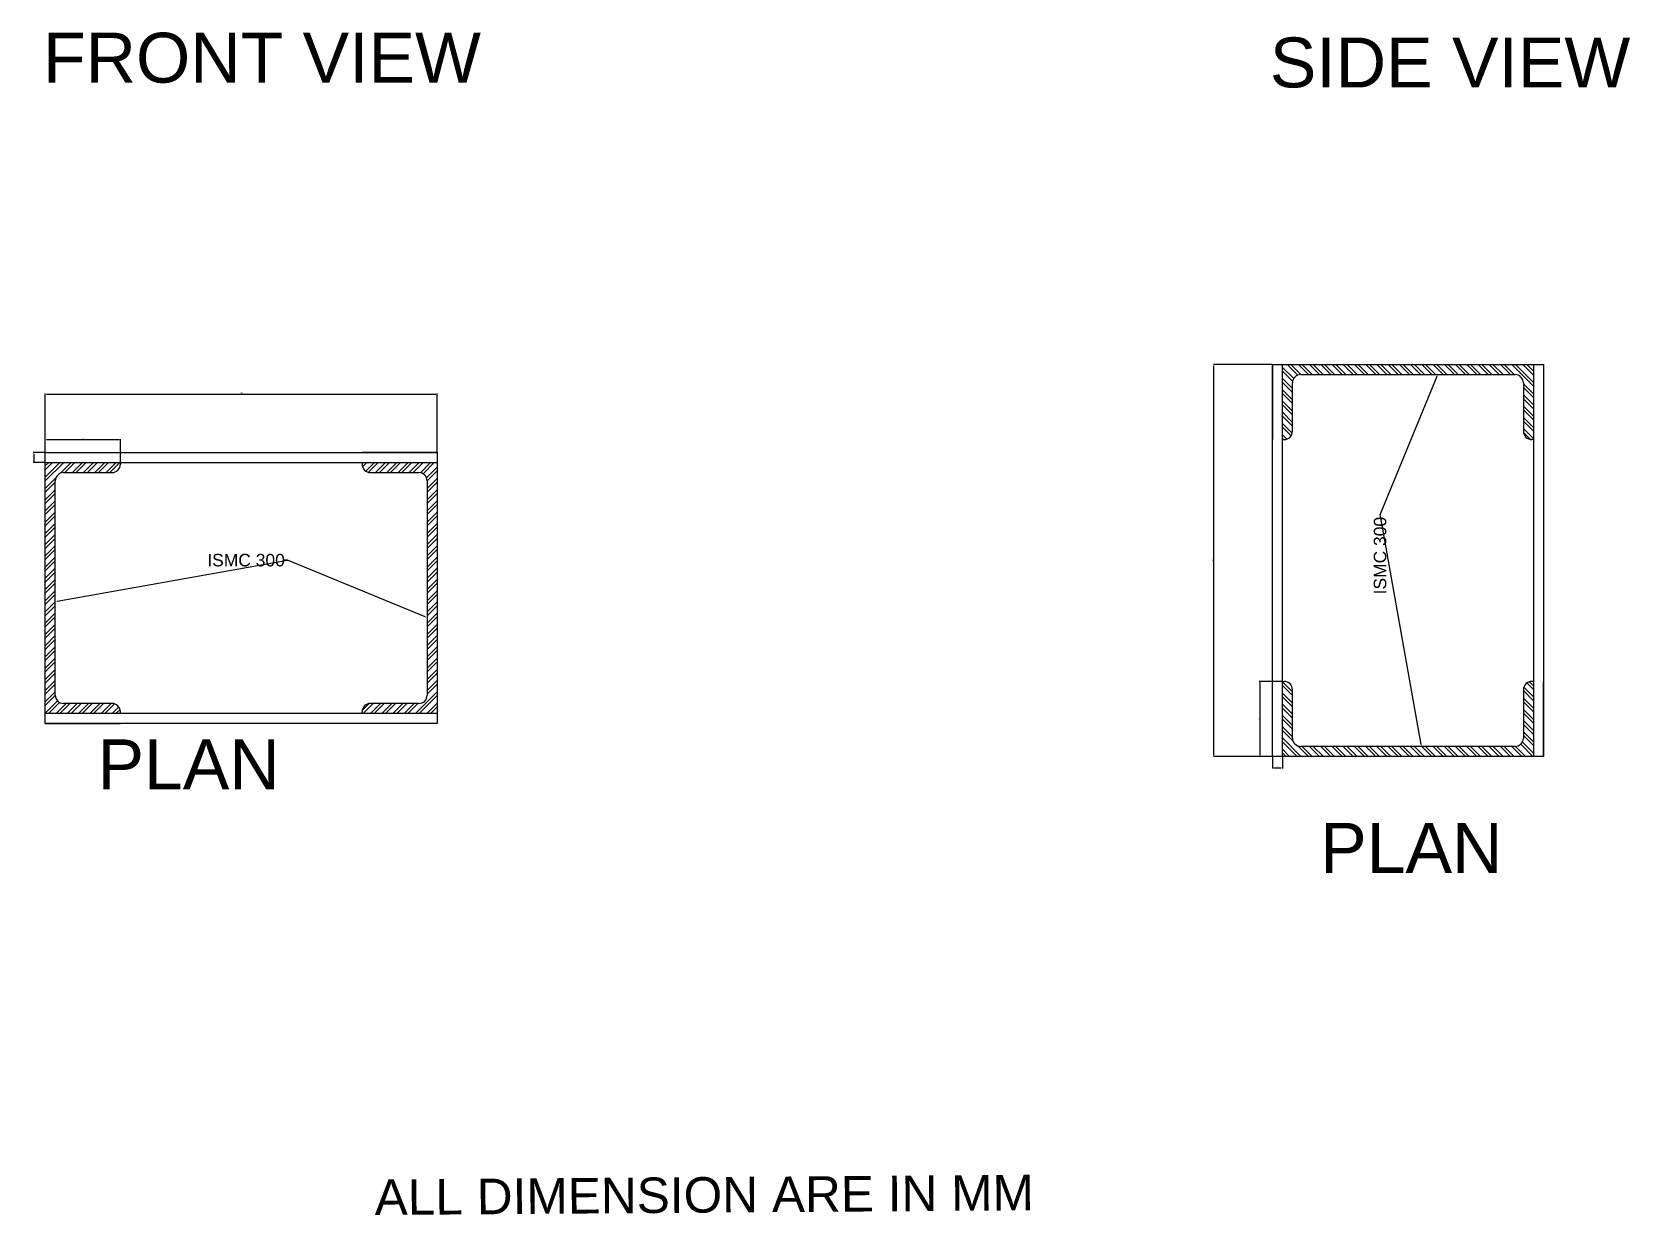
# Model space of a CAD drawing. Header units: millimetres. Extents: x 2999 to 7754, y 1967 to 8077.
# Drawn here: x 3077 to 6277, y 1967 to 4336 of the extents above; entities that cross this region are included whole.
import ezdxf
from ezdxf import colors
from ezdxf.entities.mleader import LeaderData, LeaderLine
from ezdxf.math import Vec2, Vec3

# ---------------------------------------------------------------- set-up
doc = ezdxf.new("R2010")
doc.units = ezdxf.units.MM
doc.styles.get("Standard").update_dxf_attribs({"font": 'arial.ttf'})
doc.dimstyles.new('ISO-25', dxfattribs={"dimtxt": 2.5, "dimasz": 2.5, "dimexe": 1.25, "dimexo": 0.625, "dimtad": 1, "dimtxsty": 'Standard', "dimcen": 2.5, "dimadec": 0, "dimazin": 0, "dimtfac": 1, "dimtmove": 0, "dimatfit": 3, "dimfxl": 1, "dimarcsym": 0})

# ---------------------------------------------------------------- blocks, each defined once
blk = doc.blocks.new('*D23')
at = {"color": 0, "lineweight": -2, "transparency": 16777216}
for p, q in [((3104.2, 3474.1), (3104.2, 3520.1)), ((3254.4, 3474.1), (3254.4, 3520.1)), ((3251.9, 3518.9), (3106.7, 3518.9))]:
    blk.add_line(p, q, dxfattribs=at)
at = {"color": 0, "transparency": 16777216}
for points in [[(3106.7, 3519.3), (3106.7, 3518.4), (3104.2, 3518.9)], [(3251.9, 3519.3), (3251.9, 3518.4), (3254.4, 3518.9)]]:
    blk.add_solid(points, dxfattribs=at)
at = {"layer": 'DEFPOINTS', "color": 0, "transparency": 16777216}
for p in [(3104.2, 3518.9), (3104.2, 3473.5), (3254.4, 3473.5)]:
    blk.add_point(p, dxfattribs=at)
at = {"color": 0, "transparency": 16777216, "insert": (3179.3, 3520.8), "char_height": 2.5, "attachment_point": 5}
blk.add_mtext('90', dxfattribs=at)
blk = doc.blocks.new('*D24')
at = {"color": 0, "lineweight": -2, "transparency": 16777216}
for p, q in [((3103.5, 3493.5), (3079.7, 3493.5)), ((3080.9, 3491), (3080.9, 3476)), ((3103.5, 3473.5), (3079.7, 3473.5))]:
    blk.add_line(p, q, dxfattribs=at)
at = {"color": 0, "transparency": 16777216}
for points in [[(3080.5, 3491), (3081.4, 3491), (3080.9, 3493.5)], [(3080.5, 3476), (3081.4, 3476), (3080.9, 3473.5)]]:
    blk.add_solid(points, dxfattribs=at)
at = {"layer": 'DEFPOINTS', "color": 0, "transparency": 16777216}
for p in [(3104.2, 3493.5), (3080.9, 3473.5), (3104.2, 3473.5)]:
    blk.add_point(p, dxfattribs=at)
at = {"color": 0, "transparency": 16777216, "insert": (3079.1, 3483.5), "char_height": 2.5, "attachment_point": 5, "rotation": 90}
blk.add_mtext('12', dxfattribs=at)
blk = doc.blocks.new('*D25')
at = {"color": 0, "lineweight": -2, "transparency": 16777216}
for p, q in [((3104.2, 3494.2), (3104.2, 3612)), ((3106.7, 3610.7), (3886.2, 3610.7)), ((3888.7, 3494.2), (3888.7, 3612))]:
    blk.add_line(p, q, dxfattribs=at)
at = {"color": 0, "transparency": 16777216}
for points in [[(3106.7, 3611.1), (3106.7, 3610.3), (3104.2, 3610.7)], [(3886.2, 3611.1), (3886.2, 3610.3), (3888.7, 3610.7)]]:
    blk.add_solid(points, dxfattribs=at)
at = {"layer": 'DEFPOINTS', "color": 0, "transparency": 16777216}
for p in [(3888.7, 3610.7), (3104.2, 3493.5), (3888.7, 3493.5)]:
    blk.add_point(p, dxfattribs=at)
at = {"color": 0, "transparency": 16777216, "insert": (3496.4, 3612.6), "char_height": 2.5, "attachment_point": 5}
blk.add_mtext('470', dxfattribs=at)
blk = doc.blocks.new('*D26')
at = {"color": 0, "lineweight": -2, "transparency": 16777216}
for p, q in [((5580.9, 3035.4), (5534.9, 3035.4)), ((5536.1, 3032.9), (5536.1, 2887.7)), ((5580.9, 2885.2), (5534.9, 2885.2))]:
    blk.add_line(p, q, dxfattribs=at)
at = {"color": 0, "transparency": 16777216}
for points in [[(5535.7, 3032.9), (5536.6, 3032.9), (5536.1, 3035.4)], [(5535.7, 2887.7), (5536.6, 2887.7), (5536.1, 2885.2)]]:
    blk.add_solid(points, dxfattribs=at)
at = {"layer": 'DEFPOINTS', "color": 0, "transparency": 16777216}
for p in [(5581.5, 3035.4), (5536.1, 2885.2), (5581.5, 2885.2)]:
    blk.add_point(p, dxfattribs=at)
at = {"color": 0, "transparency": 16777216, "insert": (5534.2, 2960.3), "char_height": 2.5, "attachment_point": 5, "rotation": 90}
blk.add_mtext('90', dxfattribs=at)
blk = doc.blocks.new('*D27')
at = {"color": 0, "lineweight": -2, "transparency": 16777216}
for p, q in [((5561.5, 2884.6), (5561.5, 2860.7)), ((5581.5, 2884.6), (5581.5, 2860.7)), ((5564, 2862), (5579, 2862))]:
    blk.add_line(p, q, dxfattribs=at)
at = {"color": 0, "transparency": 16777216}
for points in [[(5564, 2862.4), (5564, 2861.6), (5561.5, 2862)], [(5579, 2862.4), (5579, 2861.6), (5581.5, 2862)]]:
    blk.add_solid(points, dxfattribs=at)
at = {"layer": 'DEFPOINTS', "color": 0, "transparency": 16777216}
for p in [(5561.5, 2885.2), (5581.5, 2885.2), (5581.5, 2862)]:
    blk.add_point(p, dxfattribs=at)
at = {"color": 0, "transparency": 16777216, "insert": (5571.5, 2863.9), "char_height": 2.5, "attachment_point": 5}
blk.add_mtext('12', dxfattribs=at)
blk = doc.blocks.new('*D28')
at = {"color": 0, "lineweight": -2, "transparency": 16777216}
for p, q in [((5560.9, 3669.8), (5443.1, 3669.8)), ((5444.3, 2887.7), (5444.3, 3667.3)), ((5560.9, 2885.2), (5443.1, 2885.2))]:
    blk.add_line(p, q, dxfattribs=at)
at = {"color": 0, "transparency": 16777216}
for points in [[(5443.9, 3667.3), (5444.7, 3667.3), (5444.3, 3669.8)], [(5443.9, 2887.7), (5444.7, 2887.7), (5444.3, 2885.2)]]:
    blk.add_solid(points, dxfattribs=at)
at = {"layer": 'DEFPOINTS', "color": 0, "transparency": 16777216}
for p in [(5444.3, 3669.8), (5561.5, 3669.8), (5561.5, 2885.2)]:
    blk.add_point(p, dxfattribs=at)
at = {"color": 0, "transparency": 16777216, "insert": (5442.4, 3277.5), "char_height": 2.5, "attachment_point": 5, "rotation": 90}
blk.add_mtext('470', dxfattribs=at)

msp = doc.modelspace()

# ---------------------------------------------------------------- hatches: boundary and pattern name
h = msp.add_hatch()
h.set_pattern_fill('ANSI32', color=256, scale=1.669337, angle=90)
h.set_pattern_definition([(135, (6685.425, 348.957), (-11.24331, -11.24331), []), (135, (6685.425, 356.452), (-11.24331, -11.24331), [])])
h.paths.add_polyline_path([(5584.847, 3035.423), (5581.509, 3035.423), (5581.509, 2885.182), (5651.866, 2885.182), (5651.866, 2905.214), (5618.234, 2905.214, -0.41421356), (5601.541, 2921.908), (5601.541, 3018.729, 0.41421356)])
h.paths.add_polyline_path([(5651.866, 2905.214), (5651.866, 2885.182), (6047.21, 2885.182), (6047.21, 2905.214)])
h.paths.add_polyline_path([(6063.904, 3018.729), (6063.904, 2921.908, -0.41421356), (6047.21, 2905.214), (6047.21, 2885.182), (6083.936, 2885.182), (6083.936, 3035.423), (6080.597, 3035.423, 0.41421356)])
h.paths.add_polyline_path([(6047.21, 3669.771), (6047.21, 3649.739, -0.41421356), (6063.904, 3633.045), (6063.904, 3536.224, 0.41421356), (6080.597, 3519.53), (6083.936, 3519.53), (6083.936, 3669.771)])
h.paths.add_polyline_path([(5638.675, 3669.771), (5638.675, 3649.739), (6047.21, 3649.739), (6047.21, 3669.771)])
h.paths.add_polyline_path([(5581.509, 3669.771), (5581.509, 3519.53), (5584.847, 3519.53, 0.41421356), (5601.541, 3536.224), (5601.541, 3633.045, -0.41421356), (5618.234, 3649.739), (5638.675, 3649.739), (5638.675, 3669.771)])
h = msp.add_hatch()
h.set_pattern_fill('ANSI32', color=256, scale=1.669337)
h.set_pattern_definition([(45, (567.927, 2369.588), (-11.24331, 11.24331), []), (45, (575.422, 2369.588), (-11.24331, 11.24331), [])])
h.paths.add_polyline_path([(3254.393, 3470.166), (3254.393, 3473.504), (3104.152, 3473.504), (3104.152, 3403.147), (3124.184, 3403.147), (3124.184, 3436.779, -0.41421356), (3140.878, 3453.472), (3237.699, 3453.472, 0.41421356)])
h.paths.add_polyline_path([(3124.184, 3403.147), (3104.152, 3403.147), (3104.152, 3007.803), (3124.184, 3007.803)])
h.paths.add_polyline_path([(3237.699, 2991.109), (3140.878, 2991.109, -0.41421356), (3124.184, 3007.803), (3104.152, 3007.803), (3104.152, 2971.077), (3254.393, 2971.077), (3254.393, 2974.416, 0.41421356)])
h.paths.add_polyline_path([(3888.741, 3007.803), (3868.709, 3007.803, -0.41421356), (3852.015, 2991.109), (3755.194, 2991.109, 0.41421356), (3738.5, 2974.416), (3738.5, 2971.077), (3888.741, 2971.077)])
h.paths.add_polyline_path([(3888.741, 3416.338), (3868.709, 3416.338), (3868.709, 3007.803), (3888.741, 3007.803)])
h.paths.add_polyline_path([(3888.741, 3473.504), (3738.5, 3473.504), (3738.5, 3470.166, 0.41421356), (3755.194, 3453.472), (3852.015, 3453.472, -0.41421356), (3868.709, 3436.779), (3868.709, 3416.338), (3888.741, 3416.338)])

# ---------------------------------------------------------------- linework, layer by layer
for p, q in [((5561.477, 2885.182), (5561.477, 3669.771)), ((5561.477, 3669.771), (6103.968, 3669.771)), ((5561.477, 3669.771), (5561.477, 3519.53)), ((5581.509, 2885.182), (5581.509, 3669.771)), ((5618.234, 3649.739), (6047.21, 3649.739)), ((6083.936, 3669.771), (6083.936, 2885.182)), ((6103.968, 3669.771), (6103.968, 2885.182)), ((6103.968, 3669.771), (6103.968, 2885.182)), ((6103.968, 3669.771), (6103.968, 3519.53)), ((5601.541, 3536.224), (5601.541, 3633.045)), ((6063.904, 3633.045), (6063.904, 3536.224)), ((3104.152, 3493.536), (3888.741, 3493.536)), ((3104.152, 2951.045), (3104.152, 3493.536)), ((3104.152, 3493.536), (3104.152, 3493.536)), ((3104.152, 3493.536), (3254.393, 3493.536)), ((3888.741, 3493.536), (3738.5, 3493.536)), ((3888.741, 3493.536), (3888.741, 2951.045)), ((5581.509, 3519.53), (5584.847, 3519.53)), ((6083.936, 3519.53), (6080.597, 3519.53)), ((3104.152, 3473.504), (3888.741, 3473.504)), ((3104.152, 3403.147), (3104.152, 3473.504)), ((3104.152, 3473.504), (3254.393, 3473.504)), ((3254.393, 3473.504), (3254.393, 3470.166)), ((3738.5, 3473.504), (3738.5, 3470.166)), ((3124.184, 3007.803), (3124.184, 3436.779)), ((3140.878, 3453.472), (3237.699, 3453.472)), ((3755.194, 3453.472), (3852.015, 3453.472)), ((3868.709, 3436.779), (3868.709, 3007.803)), ((5561.477, 2885.182), (5561.477, 3035.423)), ((5581.509, 3035.423), (5584.847, 3035.423)), ((5581.509, 2885.182), (5581.509, 3035.423)), ((5601.541, 2921.908), (5601.541, 3018.729)), ((6063.904, 3018.729), (6063.904, 2921.908)), ((6083.936, 3035.423), (6080.597, 3035.423)), ((6103.968, 2885.182), (6103.968, 3035.423)), ((3237.699, 2991.109), (3140.878, 2991.109)), ((3852.015, 2991.109), (3755.194, 2991.109)), ((3888.741, 2971.077), (3104.152, 2971.077)), ((3888.741, 2951.045), (3104.152, 2951.045)), ((3888.741, 2951.045), (3104.152, 2951.045)), ((3104.152, 2951.045), (3254.393, 2951.045)), ((3254.393, 2971.077), (3254.393, 2974.416)), ((3738.5, 2971.077), (3738.5, 2974.416)), ((3888.741, 2951.045), (3738.5, 2951.045)), ((6103.968, 2885.182), (5561.477, 2885.182)), ((5561.477, 2885.182), (5561.477, 2885.182)), ((5651.866, 2885.182), (5581.509, 2885.182)), ((6047.21, 2905.214), (5618.234, 2905.214))]:
    msp.add_line(p, q)
for centre, start, end in [((5618.234, 3633.045), 90, 180), ((6047.21, 3633.045), 0, 90), ((5584.847, 3536.224), 270, 0), ((6080.597, 3536.224), 180, 270), ((3237.699, 3470.166), 270, 0), ((3755.194, 3470.166), 180, 270), ((3140.878, 3436.779), 90, 180), ((3852.015, 3436.779), 0, 90), ((5584.847, 3018.729), 0, 90), ((6080.597, 3018.729), 90, 180), ((3140.878, 3007.803), 180, 270), ((3237.699, 2974.416), 0, 90), ((3755.194, 2974.416), 90, 180), ((3852.015, 3007.803), 270, 0), ((5618.234, 2921.908), 180, 270), ((6047.21, 2921.908), 270, 0)]:
    msp.add_arc(centre, 16.693, start, end)

# ---------------------------------------------------------------- texts
for s, p in [('FRONT VIEW', (3099.572, 4234.319)), ('SIDE VIEW', (5556.142, 4224.697)), ('PLAN', (3208.644, 2819.15)), ('PLAN', (5657.023, 2651.972))]:
    msp.add_text(s, height=100).set_placement(p)
msp.add_text('ALL DIMENSION ARE IN MM', height=71.16485, rotation=0.414841).set_placement((3763.841, 1966.744))

# ---------------------------------------------------------------- dimensions: what is measured, and where the dimension line sits
for base, p1, p2, angle, text, picture, middle in [((5444.309, 3669.771), (5561.477, 2885.182), (5561.477, 3669.771), 90, '470', '*D28', (5442.407, 3277.477)), ((3080.948, 3473.504), (3104.152, 3493.536), (3104.152, 3473.504), 90, '12', '*D24', (3079.068, 3483.52)), ((5536.15, 2885.182), (5581.509, 3035.423), (5581.509, 2885.182), 90, '90', '*D26', (5534.248, 2960.302)), ((5581.509, 2861.978), (5561.477, 2885.182), (5581.509, 2885.182), 180, '12', '*D27', (5571.493, 2863.859))]:
    dim = msp.add_linear_dim(base=base, p1=p1, p2=p2, angle=angle, text=text, dimstyle='ISO-25')
    dim.commit()
    dim.dimension.update_dxf_attribs({"geometry": picture, "text_midpoint": middle})
for base, p1, p2, text, picture, middle in [((3888.741, 3610.704), (3104.152, 3493.536), (3888.741, 3493.536), '470', '*D25', (3496.446, 3612.606)), ((3104.152, 3518.863), (3254.393, 3473.504), (3104.152, 3473.504), '90', '*D23', (3179.272, 3520.765))]:
    dim = msp.add_linear_dim(base=base, p1=p1, p2=p2, text=text, dimstyle='ISO-25')
    dim.commit()
    dim.dimension.update_dxf_attribs({"geometry": picture, "text_midpoint": middle})

# ---------------------------------------------------------------- leaders
ml = msp.add_multileader_mtext('Standard')
ml.set_content('ISMC 300', color=256)
ml.set_leader_properties()
ml.build(insert=Vec2(0, 0))
ctx = ml.context
ctx.base_point, ctx.char_height, ctx.plane_origin, ctx.plane_x_axis, ctx.plane_y_axis = Vec3(5777.066, 3207.535), 25, Vec3(5859.924, 2905.214), Vec3(0, 1), Vec3(-1, 0)
notes = []
notes.append((ctx, [(1, (1, 1, 0), (5777.066, 3369.893), (0, -1), 8, [(0, [(5859.924, 2905.214)], 0, []), (1, [(5891.959, 3649.739)], 0, [])])]))
ctx.mtext.insert, ctx.mtext.text_direction, ctx.mtext.rotation, ctx.mtext.flow_direction = Vec3(5764.344, 3209.535), Vec3(0, 1), 1.57079633, 5
ml = msp.add_multileader_mtext('Standard')
ml.set_content('ISMC 300', color=256)
ml.set_leader_properties()
ml.build(insert=Vec2(0, 0))
ctx = ml.context
ctx.base_point, ctx.char_height, ctx.plane_origin = Vec3(3426.505, 3277.947), 25, Vec3(3124.184, 3195.089)
notes.append((ctx, [(1, (1, 1, 0), (3588.863, 3277.947), (-1, 0), 8, [(0, [(3124.184, 3195.089)], 0, []), (1, [(3868.709, 3163.054)], 0, [])])]))
ctx.mtext.insert, ctx.mtext.flow_direction = Vec3(3428.505, 3290.669), 5
for ctx, leaders in notes:
    for number, flags, end, landing, length, lines in leaders:
        leader = LeaderData()
        leader.index, (leader.has_last_leader_line, leader.has_dogleg_vector, leader.attachment_direction) = number, flags
        leader.last_leader_point, leader.dogleg_vector, leader.dogleg_length = Vec3(end), Vec3(landing), length
        for number, points, colour, breaks in lines:
            line = LeaderLine()
            line.index, line.vertices, line.color, line.breaks = number, Vec3.list(points), colors.encode_raw_color(colour), breaks
            leader.lines.append(line)
        ctx.leaders.append(leader)

doc.saveas('drawing.dxf')
